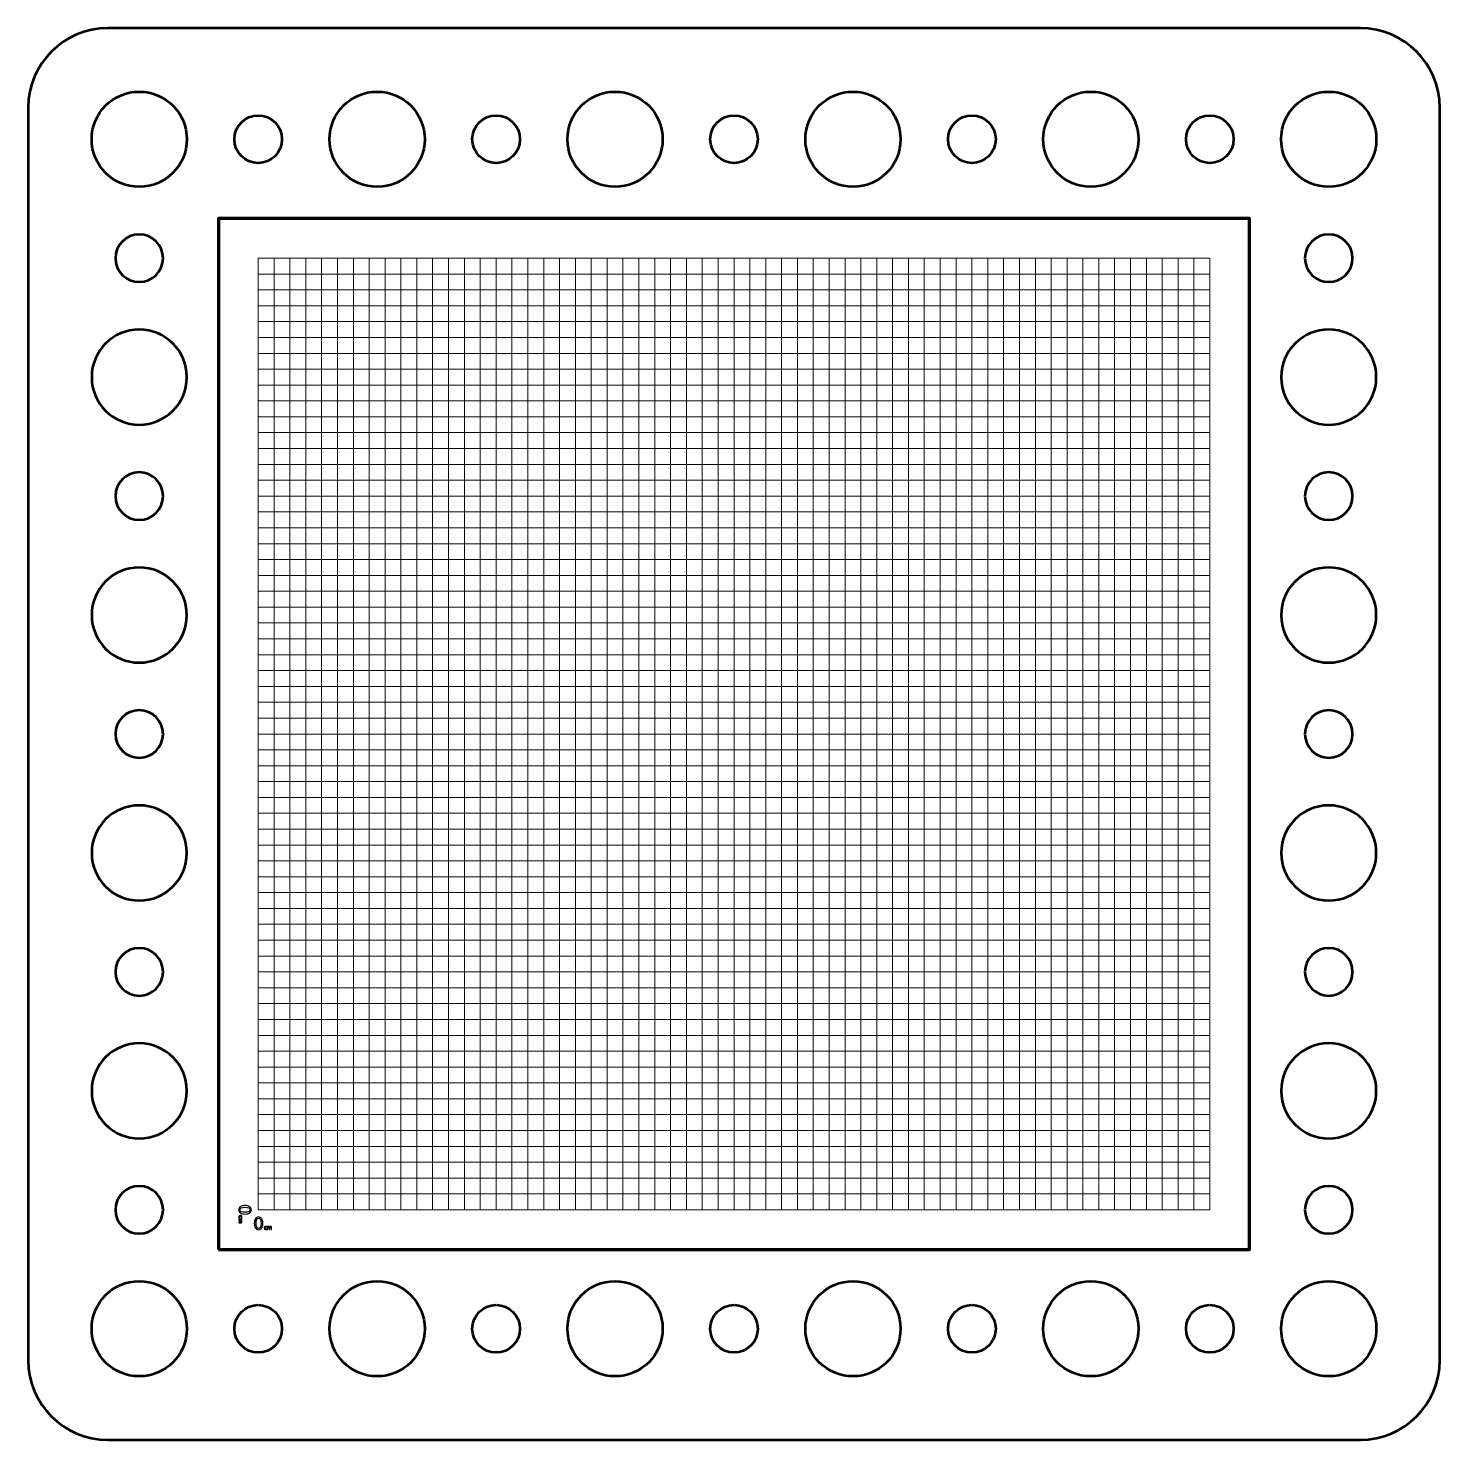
# Model space of a CAD drawing. Header units: centimetres. Extents: x -13.8 to 13.7, y -14.2 to 14.1.
# Drawn here: x -4.45 to 4.45, y -4.45 to 4.45 of the extents above; entities that cross this region are included whole.
import ezdxf

# ---------------------------------------------------------------- set-up
doc = ezdxf.new("R2010")
doc.units = ezdxf.units.CM
doc.header["$MEASUREMENT"] = 0
doc.layers.add('Layer 1', color=7, linetype='Continuous')

msp = doc.modelspace()

# ---------------------------------------------------------------- linework, layer by layer
at = {"layer": 'Layer 1', "lineweight": 100}
msp.add_lwpolyline([(-3.25, -3.25), (3.25, -3.25), (3.25, 3.25), (-3.25, 3.25), (-3.25, -3.25)], close=True, dxfattribs=at)
at = {"layer": 'Layer 1', "lineweight": 20}
msp.add_lwpolyline([(-3, -3), (3, -3), (3, 3), (-3, 3), (-3, -3)], close=True, dxfattribs=at)
at = {"layer": 'Layer 1', "lineweight": 53}
for centre, major_axis in [((-3.74999, 3.74999), (0, 0.30001)), ((-2.24999, 3.74999), (0, 0.30001)), ((-0.74999, 3.74999), (0, 0.30001)), ((0.75001, 3.74999), (0, 0.30001)), ((2.25001, 3.74999), (0, 0.30001)), ((3.75001, 3.74999), (0, 0.30001)), ((-3, 3.75), (0, 0.15)), ((-1.5, 3.75), (0, 0.15)), ((0, 3.75), (0, 0.15)), ((1.5, 3.75), (0, 0.15)), ((3, 3.75), (0, 0.15)), ((-3.74999, -3.75001), (0, 0.30001)), ((-2.24999, -3.75001), (0, 0.30001)), ((-0.74999, -3.75001), (0, 0.30001)), ((0.75001, -3.75001), (0, 0.30001)), ((2.25001, -3.75001), (0, 0.30001)), ((3.75001, -3.75001), (0, 0.30001)), ((-3, -3.75), (0, 0.15)), ((-1.5, -3.75), (0, 0.15)), ((0, -3.75), (0, 0.15)), ((1.5, -3.75), (0, 0.15)), ((3, -3.75), (0, 0.15))]:
    msp.add_ellipse(centre, major_axis=major_axis, ratio=1, dxfattribs=at)
for points, knots in [([(-4.45, -3.95), (-4.45, -3.95), (-4.45, 3.95), (-4.45, 3.95), (-4.45, 3.95), (-4.45, 4.22614), (-4.22614, 4.45), (-3.95, 4.45), (-3.95, 4.45), (-3.95, 4.45), (3.95, 4.45), (3.95, 4.45), (3.95, 4.45), (4.22614, 4.45), (4.45, 4.22614), (4.45, 3.95), (4.45, 3.95), (4.45, 3.95), (4.45, -3.95), (4.45, -3.95), (4.45, -3.95), (4.45, -4.22614), (4.22614, -4.45), (3.95, -4.45), (3.95, -4.45), (3.95, -4.45), (-3.95, -4.45), (-3.95, -4.45), (-3.95, -4.45), (-4.22614, -4.45), (-4.45, -4.22614), (-4.45, -3.95)], [0, 0, 0, 0, 0.1111111, 0.1111111, 0.1111111, 0.1111111, 0.2222222, 0.2222222, 0.2222222, 0.2222222, 0.3333333, 0.3333333, 0.3333333, 0.3333333, 0.4444444, 0.4444444, 0.4444444, 0.4444444, 0.5555556, 0.5555556, 0.5555556, 0.5555556, 0.6666667, 0.6666667, 0.6666667, 0.6666667, 0.7777778, 0.7777778, 0.7777778, 0.7777778, 1, 1, 1, 1]), ([(-3.9, 3), (-3.9, 3.08284), (-3.83284, 3.15), (-3.75, 3.15), (-3.75, 3.15), (-3.66716, 3.15), (-3.6, 3.08284), (-3.6, 3), (-3.6, 3), (-3.6, 2.91716), (-3.66716, 2.85), (-3.75, 2.85), (-3.75, 2.85), (-3.83284, 2.85), (-3.9, 2.91716), (-3.9, 3)], [0, 0, 0, 0, 0.2, 0.2, 0.2, 0.2, 0.4, 0.4, 0.4, 0.4, 0.6, 0.6, 0.6, 0.6, 1, 1, 1, 1]), ([(3.6, 3), (3.6, 3.08284), (3.66716, 3.15), (3.75, 3.15), (3.75, 3.15), (3.83284, 3.15), (3.9, 3.08284), (3.9, 3), (3.9, 3), (3.9, 2.91716), (3.83284, 2.85), (3.75, 2.85), (3.75, 2.85), (3.66716, 2.85), (3.6, 2.91716), (3.6, 3)], [0, 0, 0, 0, 0.2, 0.2, 0.2, 0.2, 0.4, 0.4, 0.4, 0.4, 0.6, 0.6, 0.6, 0.6, 1, 1, 1, 1]), ([(-4.05, 2.25), (-4.05, 2.41569), (-3.91569, 2.55), (-3.75, 2.55), (-3.75, 2.55), (-3.58431, 2.55), (-3.45, 2.41569), (-3.45, 2.25), (-3.45, 2.25), (-3.45, 2.08431), (-3.58431, 1.95), (-3.75, 1.95), (-3.75, 1.95), (-3.91569, 1.95), (-4.05, 2.08431), (-4.05, 2.25)], [0, 0, 0, 0, 0.2, 0.2, 0.2, 0.2, 0.4, 0.4, 0.4, 0.4, 0.6, 0.6, 0.6, 0.6, 1, 1, 1, 1]), ([(3.45, 2.25), (3.45, 2.41569), (3.58431, 2.55), (3.75, 2.55), (3.75, 2.55), (3.91569, 2.55), (4.05, 2.41569), (4.05, 2.25), (4.05, 2.25), (4.05, 2.08431), (3.91569, 1.95), (3.75, 1.95), (3.75, 1.95), (3.58431, 1.95), (3.45, 2.08431), (3.45, 2.25)], [0, 0, 0, 0, 0.2, 0.2, 0.2, 0.2, 0.4, 0.4, 0.4, 0.4, 0.6, 0.6, 0.6, 0.6, 1, 1, 1, 1]), ([(-3.9, 1.5), (-3.9, 1.58284), (-3.83284, 1.65), (-3.75, 1.65), (-3.75, 1.65), (-3.66716, 1.65), (-3.6, 1.58284), (-3.6, 1.5), (-3.6, 1.5), (-3.6, 1.41716), (-3.66716, 1.35), (-3.75, 1.35), (-3.75, 1.35), (-3.83284, 1.35), (-3.9, 1.41716), (-3.9, 1.5)], [0, 0, 0, 0, 0.2, 0.2, 0.2, 0.2, 0.4, 0.4, 0.4, 0.4, 0.6, 0.6, 0.6, 0.6, 1, 1, 1, 1]), ([(3.6, 1.5), (3.6, 1.58284), (3.66716, 1.65), (3.75, 1.65), (3.75, 1.65), (3.83284, 1.65), (3.9, 1.58284), (3.9, 1.5), (3.9, 1.5), (3.9, 1.41716), (3.83284, 1.35), (3.75, 1.35), (3.75, 1.35), (3.66716, 1.35), (3.6, 1.41716), (3.6, 1.5)], [0, 0, 0, 0, 0.2, 0.2, 0.2, 0.2, 0.4, 0.4, 0.4, 0.4, 0.6, 0.6, 0.6, 0.6, 1, 1, 1, 1]), ([(-4.05, 0.75), (-4.05, 0.91569), (-3.91569, 1.05), (-3.75, 1.05), (-3.75, 1.05), (-3.58431, 1.05), (-3.45, 0.91569), (-3.45, 0.75), (-3.45, 0.75), (-3.45, 0.58431), (-3.58431, 0.45), (-3.75, 0.45), (-3.75, 0.45), (-3.91569, 0.45), (-4.05, 0.58431), (-4.05, 0.75)], [0, 0, 0, 0, 0.2, 0.2, 0.2, 0.2, 0.4, 0.4, 0.4, 0.4, 0.6, 0.6, 0.6, 0.6, 1, 1, 1, 1]), ([(3.45, 0.75), (3.45, 0.91569), (3.58431, 1.05), (3.75, 1.05), (3.75, 1.05), (3.91569, 1.05), (4.05, 0.91569), (4.05, 0.75), (4.05, 0.75), (4.05, 0.58431), (3.91569, 0.45), (3.75, 0.45), (3.75, 0.45), (3.58431, 0.45), (3.45, 0.58431), (3.45, 0.75)], [0, 0, 0, 0, 0.2, 0.2, 0.2, 0.2, 0.4, 0.4, 0.4, 0.4, 0.6, 0.6, 0.6, 0.6, 1, 1, 1, 1]), ([(-3.9, 0), (-3.9, 0.08284), (-3.83284, 0.15), (-3.75, 0.15), (-3.75, 0.15), (-3.66716, 0.15), (-3.6, 0.08284), (-3.6, 0), (-3.6, 0), (-3.6, -0.08284), (-3.66716, -0.15), (-3.75, -0.15), (-3.75, -0.15), (-3.83284, -0.15), (-3.9, -0.08284), (-3.9, 0)], [0, 0, 0, 0, 0.2, 0.2, 0.2, 0.2, 0.4, 0.4, 0.4, 0.4, 0.6, 0.6, 0.6, 0.6, 1, 1, 1, 1]), ([(3.6, 0), (3.6, 0.08284), (3.66716, 0.15), (3.75, 0.15), (3.75, 0.15), (3.83284, 0.15), (3.9, 0.08284), (3.9, 0), (3.9, 0), (3.9, -0.08284), (3.83284, -0.15), (3.75, -0.15), (3.75, -0.15), (3.66716, -0.15), (3.6, -0.08284), (3.6, 0)], [0, 0, 0, 0, 0.2, 0.2, 0.2, 0.2, 0.4, 0.4, 0.4, 0.4, 0.6, 0.6, 0.6, 0.6, 1, 1, 1, 1]), ([(-4.05, -0.75), (-4.05, -0.58431), (-3.91569, -0.45), (-3.75, -0.45), (-3.75, -0.45), (-3.58431, -0.45), (-3.45, -0.58431), (-3.45, -0.75), (-3.45, -0.75), (-3.45, -0.91569), (-3.58431, -1.05), (-3.75, -1.05), (-3.75, -1.05), (-3.91569, -1.05), (-4.05, -0.91569), (-4.05, -0.75)], [0, 0, 0, 0, 0.2, 0.2, 0.2, 0.2, 0.4, 0.4, 0.4, 0.4, 0.6, 0.6, 0.6, 0.6, 1, 1, 1, 1]), ([(3.45, -0.75), (3.45, -0.58431), (3.58431, -0.45), (3.75, -0.45), (3.75, -0.45), (3.91569, -0.45), (4.05, -0.58431), (4.05, -0.75), (4.05, -0.75), (4.05, -0.91569), (3.91569, -1.05), (3.75, -1.05), (3.75, -1.05), (3.58431, -1.05), (3.45, -0.91569), (3.45, -0.75)], [0, 0, 0, 0, 0.2, 0.2, 0.2, 0.2, 0.4, 0.4, 0.4, 0.4, 0.6, 0.6, 0.6, 0.6, 1, 1, 1, 1]), ([(-3.9, -1.5), (-3.9, -1.41716), (-3.83284, -1.35), (-3.75, -1.35), (-3.75, -1.35), (-3.66716, -1.35), (-3.6, -1.41716), (-3.6, -1.5), (-3.6, -1.5), (-3.6, -1.58284), (-3.66716, -1.65), (-3.75, -1.65), (-3.75, -1.65), (-3.83284, -1.65), (-3.9, -1.58284), (-3.9, -1.5)], [0, 0, 0, 0, 0.2, 0.2, 0.2, 0.2, 0.4, 0.4, 0.4, 0.4, 0.6, 0.6, 0.6, 0.6, 1, 1, 1, 1]), ([(3.6, -1.5), (3.6, -1.41716), (3.66716, -1.35), (3.75, -1.35), (3.75, -1.35), (3.83284, -1.35), (3.9, -1.41716), (3.9, -1.5), (3.9, -1.5), (3.9, -1.58284), (3.83284, -1.65), (3.75, -1.65), (3.75, -1.65), (3.66716, -1.65), (3.6, -1.58284), (3.6, -1.5)], [0, 0, 0, 0, 0.2, 0.2, 0.2, 0.2, 0.4, 0.4, 0.4, 0.4, 0.6, 0.6, 0.6, 0.6, 1, 1, 1, 1]), ([(-4.05, -2.25), (-4.05, -2.08431), (-3.91569, -1.95), (-3.75, -1.95), (-3.75, -1.95), (-3.58431, -1.95), (-3.45, -2.08431), (-3.45, -2.25), (-3.45, -2.25), (-3.45, -2.41569), (-3.58431, -2.55), (-3.75, -2.55), (-3.75, -2.55), (-3.91569, -2.55), (-4.05, -2.41569), (-4.05, -2.25)], [0, 0, 0, 0, 0.2, 0.2, 0.2, 0.2, 0.4, 0.4, 0.4, 0.4, 0.6, 0.6, 0.6, 0.6, 1, 1, 1, 1]), ([(3.45, -2.25), (3.45, -2.08431), (3.58431, -1.95), (3.75, -1.95), (3.75, -1.95), (3.91569, -1.95), (4.05, -2.08431), (4.05, -2.25), (4.05, -2.25), (4.05, -2.41569), (3.91569, -2.55), (3.75, -2.55), (3.75, -2.55), (3.58431, -2.55), (3.45, -2.41569), (3.45, -2.25)], [0, 0, 0, 0, 0.2, 0.2, 0.2, 0.2, 0.4, 0.4, 0.4, 0.4, 0.6, 0.6, 0.6, 0.6, 1, 1, 1, 1]), ([(-3.9, -3), (-3.9, -2.91716), (-3.83284, -2.85), (-3.75, -2.85), (-3.75, -2.85), (-3.66716, -2.85), (-3.6, -2.91716), (-3.6, -3), (-3.6, -3), (-3.6, -3.08284), (-3.66716, -3.15), (-3.75, -3.15), (-3.75, -3.15), (-3.83284, -3.15), (-3.9, -3.08284), (-3.9, -3)], [0, 0, 0, 0, 0.2, 0.2, 0.2, 0.2, 0.4, 0.4, 0.4, 0.4, 0.6, 0.6, 0.6, 0.6, 1, 1, 1, 1]), ([(3.6, -3), (3.6, -2.91716), (3.66716, -2.85), (3.75, -2.85), (3.75, -2.85), (3.83284, -2.85), (3.9, -2.91716), (3.9, -3), (3.9, -3), (3.9, -3.08284), (3.83284, -3.15), (3.75, -3.15), (3.75, -3.15), (3.66716, -3.15), (3.6, -3.08284), (3.6, -3)], [0, 0, 0, 0, 0.2, 0.2, 0.2, 0.2, 0.4, 0.4, 0.4, 0.4, 0.6, 0.6, 0.6, 0.6, 1, 1, 1, 1])]:
    msp.add_open_spline(points, degree=3, knots=knots, dxfattribs=at)
at = {"layer": 'Layer 1', "lineweight": 9}
for points in [[(-2.9, -3), (-2.9, -3), (-2.9, 3), (-2.9, 3)], [(-2.8, -3), (-2.8, -3), (-2.8, 3), (-2.8, 3)], [(-2.7, -3), (-2.7, -3), (-2.7, 3), (-2.7, 3)], [(-2.6, -3), (-2.6, -3), (-2.6, 3), (-2.6, 3)], [(-2.5, -3), (-2.5, -3), (-2.5, 3), (-2.5, 3)], [(-2.4, -3), (-2.4, -3), (-2.4, 3), (-2.4, 3)], [(-2.3, -3), (-2.3, -3), (-2.3, 3), (-2.3, 3)], [(-2.2, -3), (-2.2, -3), (-2.2, 3), (-2.2, 3)], [(-2.1, -3), (-2.1, -3), (-2.1, 3), (-2.1, 3)], [(-1.9, -3), (-1.9, -3), (-1.9, 3), (-1.9, 3)], [(-1.8, -3), (-1.8, -3), (-1.8, 3), (-1.8, 3)], [(-1.7, -3), (-1.7, -3), (-1.7, 3), (-1.7, 3)], [(-1.6, -3), (-1.6, -3), (-1.6, 3), (-1.6, 3)], [(-1.5, -3), (-1.5, -3), (-1.5, 3), (-1.5, 3)], [(-1.4, -3), (-1.4, -3), (-1.4, 3), (-1.4, 3)], [(-1.3, -3), (-1.3, -3), (-1.3, 3), (-1.3, 3)], [(-1.2, -3), (-1.2, -3), (-1.2, 3), (-1.2, 3)], [(-1.1, -3), (-1.1, -3), (-1.1, 3), (-1.1, 3)], [(-0.9, -3), (-0.9, -3), (-0.9, 3), (-0.9, 3)], [(-0.8, -3), (-0.8, -3), (-0.8, 3), (-0.8, 3)], [(-0.7, -3), (-0.7, -3), (-0.7, 3), (-0.7, 3)], [(-0.6, -3), (-0.6, -3), (-0.6, 3), (-0.6, 3)], [(-0.5, -3), (-0.5, -3), (-0.5, 3), (-0.5, 3)], [(-0.4, -3), (-0.4, -3), (-0.4, 3), (-0.4, 3)], [(-0.3, -3), (-0.3, -3), (-0.3, 3), (-0.3, 3)], [(-0.2, -3), (-0.2, -3), (-0.2, 3), (-0.2, 3)], [(-0.1, -3), (-0.1, -3), (-0.1, 3), (-0.1, 3)], [(0.1, -3), (0.1, -3), (0.1, 3), (0.1, 3)], [(0.2, -3), (0.2, -3), (0.2, 3), (0.2, 3)], [(0.3, -3), (0.3, -3), (0.3, 3), (0.3, 3)], [(0.4, -3), (0.4, -3), (0.4, 3), (0.4, 3)], [(0.5, -3), (0.5, -3), (0.5, 3), (0.5, 3)], [(0.6, -3), (0.6, -3), (0.6, 3), (0.6, 3)], [(0.7, -3), (0.7, -3), (0.7, 3), (0.7, 3)], [(0.8, -3), (0.8, -3), (0.8, 3), (0.8, 3)], [(0.9, -3), (0.9, -3), (0.9, 3), (0.9, 3)], [(1.1, -3), (1.1, -3), (1.1, 3), (1.1, 3)], [(1.2, -3), (1.2, -3), (1.2, 3), (1.2, 3)], [(1.3, -3), (1.3, -3), (1.3, 3), (1.3, 3)], [(1.4, -3), (1.4, -3), (1.4, 3), (1.4, 3)], [(1.5, -3), (1.5, -3), (1.5, 3), (1.5, 3)], [(1.6, -3), (1.6, -3), (1.6, 3), (1.6, 3)], [(1.7, -3), (1.7, -3), (1.7, 3), (1.7, 3)], [(1.8, -3), (1.8, -3), (1.8, 3), (1.8, 3)], [(1.9, -3), (1.9, -3), (1.9, 3), (1.9, 3)], [(2.1, -3), (2.1, -3), (2.1, 3), (2.1, 3)], [(2.2, -3), (2.2, -3), (2.2, 3), (2.2, 3)], [(2.3, -3), (2.3, -3), (2.3, 3), (2.3, 3)], [(2.4, -3), (2.4, -3), (2.4, 3), (2.4, 3)], [(2.5, -3), (2.5, -3), (2.5, 3), (2.5, 3)], [(2.6, -3), (2.6, -3), (2.6, 3), (2.6, 3)], [(2.7, -3), (2.7, -3), (2.7, 3), (2.7, 3)], [(2.8, -3), (2.8, -3), (2.8, 3), (2.8, 3)], [(2.9, -3), (2.9, -3), (2.9, 3), (2.9, 3)], [(-3, 2.9), (-3, 2.9), (3, 2.9), (3, 2.9)], [(-3, 2.8), (-3, 2.8), (3, 2.8), (3, 2.8)], [(-3, 2.7), (-3, 2.7), (3, 2.7), (3, 2.7)], [(-3, 2.6), (-3, 2.6), (3, 2.6), (3, 2.6)], [(-3, 2.5), (-3, 2.5), (3, 2.5), (3, 2.5)], [(-3, 2.4), (-3, 2.4), (3, 2.4), (3, 2.4)], [(-3, 2.3), (-3, 2.3), (3, 2.3), (3, 2.3)], [(-3, 2.2), (-3, 2.2), (3, 2.2), (3, 2.2)], [(-3, 2.1), (-3, 2.1), (3, 2.1), (3, 2.1)], [(-3, 1.9), (-3, 1.9), (3, 1.9), (3, 1.9)], [(-3, 1.8), (-3, 1.8), (3, 1.8), (3, 1.8)], [(-3, 1.7), (-3, 1.7), (3, 1.7), (3, 1.7)], [(-3, 1.6), (-3, 1.6), (3, 1.6), (3, 1.6)], [(-3, 1.5), (-3, 1.5), (3, 1.5), (3, 1.5)], [(-3, 1.4), (-3, 1.4), (3, 1.4), (3, 1.4)], [(-3, 1.3), (-3, 1.3), (3, 1.3), (3, 1.3)], [(-3, 1.2), (-3, 1.2), (3, 1.2), (3, 1.2)], [(-3, 1.1), (-3, 1.1), (3, 1.1), (3, 1.1)], [(-3, 0.9), (-3, 0.9), (3, 0.9), (3, 0.9)], [(-3, 0.8), (-3, 0.8), (3, 0.8), (3, 0.8)], [(-3, 0.7), (-3, 0.7), (3, 0.7), (3, 0.7)], [(-3, 0.6), (-3, 0.6), (3, 0.6), (3, 0.6)], [(-3, 0.5), (-3, 0.5), (3, 0.5), (3, 0.5)], [(-3, 0.4), (-3, 0.4), (3, 0.4), (3, 0.4)], [(-3, 0.3), (-3, 0.3), (3, 0.3), (3, 0.3)], [(-3, 0.2), (-3, 0.2), (3, 0.2), (3, 0.2)], [(-3, 0.1), (-3, 0.1), (3, 0.1), (3, 0.1)], [(-3, -0.1), (-3, -0.1), (3, -0.1), (3, -0.1)], [(-3, -0.2), (-3, -0.2), (3, -0.2), (3, -0.2)], [(-3, -0.3), (-3, -0.3), (3, -0.3), (3, -0.3)], [(-3, -0.4), (-3, -0.4), (3, -0.4), (3, -0.4)], [(-3, -0.5), (-3, -0.5), (3, -0.5), (3, -0.5)], [(-3, -0.6), (-3, -0.6), (3, -0.6), (3, -0.6)], [(-3, -0.7), (-3, -0.7), (3, -0.7), (3, -0.7)], [(-3, -0.8), (-3, -0.8), (3, -0.8), (3, -0.8)], [(-3, -0.9), (-3, -0.9), (3, -0.9), (3, -0.9)], [(-3, -1.1), (-3, -1.1), (3, -1.1), (3, -1.1)], [(-3, -1.2), (-3, -1.2), (3, -1.2), (3, -1.2)], [(-3, -1.3), (-3, -1.3), (3, -1.3), (3, -1.3)], [(-3, -1.4), (-3, -1.4), (3, -1.4), (3, -1.4)], [(-3, -1.5), (-3, -1.5), (3, -1.5), (3, -1.5)], [(-3, -1.6), (-3, -1.6), (3, -1.6), (3, -1.6)], [(-3, -1.7), (-3, -1.7), (3, -1.7), (3, -1.7)], [(-3, -1.8), (-3, -1.8), (3, -1.8), (3, -1.8)], [(-3, -1.9), (-3, -1.9), (3, -1.9), (3, -1.9)], [(-3, -2.1), (-3, -2.1), (3, -2.1), (3, -2.1)], [(-3, -2.2), (-3, -2.2), (3, -2.2), (3, -2.2)], [(-3, -2.3), (-3, -2.3), (3, -2.3), (3, -2.3)], [(-3, -2.4), (-3, -2.4), (3, -2.4), (3, -2.4)], [(-3, -2.5), (-3, -2.5), (3, -2.5), (3, -2.5)], [(-3, -2.6), (-3, -2.6), (3, -2.6), (3, -2.6)], [(-3, -2.7), (-3, -2.7), (3, -2.7), (3, -2.7)], [(-3, -2.8), (-3, -2.8), (3, -2.8), (3, -2.8)], [(-3, -2.9), (-3, -2.9), (3, -2.9), (3, -2.9)]]:
    msp.add_open_spline(points, degree=3, dxfattribs=at)
at = {"layer": 'Layer 1', "lineweight": 20}
for points in [[(-2, -3), (-2, -3), (-2, 3), (-2, 3)], [(-1, -3), (-1, -3), (-1, 3), (-1, 3)], [(0, -3), (0, -3), (0, 3), (0, 3)], [(1, -3), (1, -3), (1, 3), (1, 3)], [(2, -3), (2, -3), (2, 3), (2, 3)], [(-3, 2), (-3, 2), (3, 2), (3, 2)], [(-3, 1), (-3, 1), (3, 1), (3, 1)], [(-3, 0), (-3, 0), (3, 0), (3, 0)], [(-3, -1), (-3, -1), (3, -1), (3, -1)], [(-3, -2), (-3, -2), (3, -2), (3, -2)]]:
    msp.add_open_spline(points, degree=3, dxfattribs=at)
at = {"layer": 'Layer 1'}
for points, knots in [([(-3.12361, -3.00001), (-3.12361, -2.99199), (-3.11993, -2.98551), (-3.11257, -2.98061), (-3.11257, -2.98061), (-3.10522, -2.97569), (-3.09552, -2.97324), (-3.08345, -2.97324), (-3.08345, -2.97324), (-3.07139, -2.97324), (-3.06169, -2.97569), (-3.05433, -2.98061), (-3.05433, -2.98061), (-3.04698, -2.98551), (-3.04329, -2.99199), (-3.04329, -3.00001), (-3.04329, -3.00001), (-3.04329, -3.00807), (-3.04696, -3.01455), (-3.0543, -3.01945), (-3.0543, -3.01945), (-3.06163, -3.02434), (-3.07135, -3.02679), (-3.08345, -3.02679), (-3.08345, -3.02679), (-3.09552, -3.02679), (-3.10522, -3.02434), (-3.11257, -3.01945), (-3.11257, -3.01945), (-3.11993, -3.01455), (-3.12361, -3.00807), (-3.12361, -3.00001)], [0, 0, 0, 0, 0.1111111, 0.1111111, 0.1111111, 0.1111111, 0.2222222, 0.2222222, 0.2222222, 0.2222222, 0.3333333, 0.3333333, 0.3333333, 0.3333333, 0.4444444, 0.4444444, 0.4444444, 0.4444444, 0.5555556, 0.5555556, 0.5555556, 0.5555556, 0.6666667, 0.6666667, 0.6666667, 0.6666667, 0.7777778, 0.7777778, 0.7777778, 0.7777778, 1, 1, 1, 1]), ([(-3.116, -2.99999), (-3.116, -3.01058), (-3.10515, -3.01589), (-3.08345, -3.01589), (-3.08345, -3.01589), (-3.06176, -3.01589), (-3.05091, -3.01058), (-3.05091, -2.99999), (-3.05091, -2.99999), (-3.05091, -2.98941), (-3.06176, -2.98414), (-3.08345, -2.98414), (-3.08345, -2.98414), (-3.10515, -2.98414), (-3.116, -2.98941), (-3.116, -2.99999)], [0, 0, 0, 0, 0.2, 0.2, 0.2, 0.2, 0.4, 0.4, 0.4, 0.4, 0.6, 0.6, 0.6, 0.6, 1, 1, 1, 1]), ([(-3.12115, -3.04986), (-3.1218, -3.04767), (-3.12213, -3.04577), (-3.12213, -3.04418), (-3.12213, -3.04418), (-3.12213, -3.04165), (-3.1212, -3.03956), (-3.11933, -3.03789), (-3.11933, -3.03789), (-3.11746, -3.03623), (-3.11511, -3.0354), (-3.11227, -3.0354), (-3.11227, -3.0354), (-3.10923, -3.0354), (-3.10686, -3.03622), (-3.10517, -3.03786), (-3.10517, -3.03786), (-3.10347, -3.03951), (-3.10262, -3.04181), (-3.10262, -3.04476), (-3.10262, -3.04476), (-3.10262, -3.04621), (-3.10282, -3.04785), (-3.10322, -3.04965), (-3.10322, -3.04965), (-3.10322, -3.04965), (-3.10608, -3.04965), (-3.10608, -3.04965), (-3.10608, -3.04965), (-3.10552, -3.04774), (-3.10523, -3.04618), (-3.10523, -3.04498), (-3.10523, -3.04498), (-3.10523, -3.04324), (-3.10589, -3.04185), (-3.10719, -3.0408), (-3.10719, -3.0408), (-3.10849, -3.03976), (-3.11022, -3.03924), (-3.11238, -3.03924), (-3.11238, -3.03924), (-3.11448, -3.03924), (-3.11618, -3.03978), (-3.11748, -3.04086), (-3.11748, -3.04086), (-3.11877, -3.04193), (-3.11942, -3.04334), (-3.11942, -3.04509), (-3.11942, -3.04509), (-3.11942, -3.04663), (-3.11902, -3.04822), (-3.11822, -3.04986), (-3.11822, -3.04986), (-3.11822, -3.04986), (-3.12115, -3.04986), (-3.12115, -3.04986)], [0, 0, 0, 0, 0.0666667, 0.0666667, 0.0666667, 0.0666667, 0.1333333, 0.1333333, 0.1333333, 0.1333333, 0.2, 0.2, 0.2, 0.2, 0.2666667, 0.2666667, 0.2666667, 0.2666667, 0.3333333, 0.3333333, 0.3333333, 0.3333333, 0.4, 0.4, 0.4, 0.4, 0.4666667, 0.4666667, 0.4666667, 0.4666667, 0.5333333, 0.5333333, 0.5333333, 0.5333333, 0.6, 0.6, 0.6, 0.6, 0.6666667, 0.6666667, 0.6666667, 0.6666667, 0.7333333, 0.7333333, 0.7333333, 0.7333333, 0.8, 0.8, 0.8, 0.8, 0.8666667, 0.8666667, 0.8666667, 0.8666667, 1, 1, 1, 1]), ([(-3.12171, -3.05495), (-3.12171, -3.05495), (-3.10301, -3.05495), (-3.10301, -3.05495), (-3.10301, -3.05495), (-3.10301, -3.05495), (-3.10301, -3.05833), (-3.10301, -3.05833), (-3.10301, -3.05833), (-3.10301, -3.05833), (-3.10655, -3.05833), (-3.10655, -3.05833), (-3.10655, -3.05833), (-3.10393, -3.05999), (-3.10262, -3.0621), (-3.10262, -3.0647), (-3.10262, -3.0647), (-3.10262, -3.06719), (-3.10393, -3.06889), (-3.10655, -3.0698), (-3.10655, -3.0698), (-3.10391, -3.07141), (-3.10259, -3.07349), (-3.10259, -3.07607), (-3.10259, -3.07607), (-3.10259, -3.07771), (-3.10307, -3.07898), (-3.10404, -3.0799), (-3.10404, -3.0799), (-3.10501, -3.08081), (-3.10637, -3.08127), (-3.10812, -3.08127), (-3.10812, -3.08127), (-3.10812, -3.08127), (-3.12171, -3.08127), (-3.12171, -3.08127), (-3.12171, -3.08127), (-3.12171, -3.08127), (-3.12171, -3.07788), (-3.12171, -3.07788), (-3.12171, -3.07788), (-3.12171, -3.07788), (-3.10867, -3.07788), (-3.10867, -3.07788), (-3.10867, -3.07788), (-3.10655, -3.07788), (-3.10548, -3.07703), (-3.10548, -3.07534), (-3.10548, -3.07534), (-3.10548, -3.07358), (-3.10672, -3.07173), (-3.10921, -3.0698), (-3.10921, -3.0698), (-3.10921, -3.0698), (-3.12171, -3.0698), (-3.12171, -3.0698), (-3.12171, -3.0698), (-3.12171, -3.0698), (-3.12171, -3.06641), (-3.12171, -3.06641), (-3.12171, -3.06641), (-3.12171, -3.06641), (-3.10866, -3.06641), (-3.10866, -3.06641), (-3.10866, -3.06641), (-3.10652, -3.06641), (-3.10545, -3.06555), (-3.10545, -3.06383), (-3.10545, -3.06383), (-3.10545, -3.06212), (-3.10669, -3.06029), (-3.10919, -3.05833), (-3.10919, -3.05833), (-3.10919, -3.05833), (-3.12171, -3.05833), (-3.12171, -3.05833), (-3.12171, -3.05833), (-3.12171, -3.05833), (-3.12171, -3.05495), (-3.12171, -3.05495)], [0, 0, 0, 0, 0.047619, 0.047619, 0.047619, 0.047619, 0.0952381, 0.0952381, 0.0952381, 0.0952381, 0.1428571, 0.1428571, 0.1428571, 0.1428571, 0.1904762, 0.1904762, 0.1904762, 0.1904762, 0.2380952, 0.2380952, 0.2380952, 0.2380952, 0.2857143, 0.2857143, 0.2857143, 0.2857143, 0.3333333, 0.3333333, 0.3333333, 0.3333333, 0.3809524, 0.3809524, 0.3809524, 0.3809524, 0.4285714, 0.4285714, 0.4285714, 0.4285714, 0.4761905, 0.4761905, 0.4761905, 0.4761905, 0.5238095, 0.5238095, 0.5238095, 0.5238095, 0.5714286, 0.5714286, 0.5714286, 0.5714286, 0.6190476, 0.6190476, 0.6190476, 0.6190476, 0.6666667, 0.6666667, 0.6666667, 0.6666667, 0.7142857, 0.7142857, 0.7142857, 0.7142857, 0.7619048, 0.7619048, 0.7619048, 0.7619048, 0.8095238, 0.8095238, 0.8095238, 0.8095238, 0.8571429, 0.8571429, 0.8571429, 0.8571429, 0.9047619, 0.9047619, 0.9047619, 0.9047619, 1, 1, 1, 1]), ([(-2.99771, -3.12563), (-3.00573, -3.12563), (-3.01221, -3.12195), (-3.01711, -3.11459), (-3.01711, -3.11459), (-3.02203, -3.10724), (-3.02448, -3.09754), (-3.02448, -3.08547), (-3.02448, -3.08547), (-3.02448, -3.07341), (-3.02203, -3.06371), (-3.01711, -3.05635), (-3.01711, -3.05635), (-3.01221, -3.049), (-3.00573, -3.04531), (-2.99771, -3.04531), (-2.99771, -3.04531), (-2.98965, -3.04531), (-2.98317, -3.04898), (-2.97827, -3.05632), (-2.97827, -3.05632), (-2.97338, -3.06365), (-2.97093, -3.07337), (-2.97093, -3.08547), (-2.97093, -3.08547), (-2.97093, -3.09754), (-2.97338, -3.10724), (-2.97827, -3.11459), (-2.97827, -3.11459), (-2.98317, -3.12195), (-2.98965, -3.12563), (-2.99771, -3.12563)], [0, 0, 0, 0, 0.1111111, 0.1111111, 0.1111111, 0.1111111, 0.2222222, 0.2222222, 0.2222222, 0.2222222, 0.3333333, 0.3333333, 0.3333333, 0.3333333, 0.4444444, 0.4444444, 0.4444444, 0.4444444, 0.5555556, 0.5555556, 0.5555556, 0.5555556, 0.6666667, 0.6666667, 0.6666667, 0.6666667, 0.7777778, 0.7777778, 0.7777778, 0.7777778, 1, 1, 1, 1]), ([(-2.99773, -3.11802), (-2.98712, -3.11802), (-2.98183, -3.10717), (-2.98183, -3.08547), (-2.98183, -3.08547), (-2.98183, -3.06378), (-2.98712, -3.05293), (-2.99773, -3.05293), (-2.99773, -3.05293), (-3.00829, -3.05293), (-3.01358, -3.06378), (-3.01358, -3.08547), (-3.01358, -3.08547), (-3.01358, -3.10717), (-3.00829, -3.11802), (-2.99773, -3.11802)], [0, 0, 0, 0, 0.2, 0.2, 0.2, 0.2, 0.4, 0.4, 0.4, 0.4, 0.6, 0.6, 0.6, 0.6, 1, 1, 1, 1]), ([(-2.94786, -3.12317), (-2.95005, -3.12382), (-2.95195, -3.12415), (-2.95354, -3.12415), (-2.95354, -3.12415), (-2.95607, -3.12415), (-2.95816, -3.12322), (-2.95983, -3.12135), (-2.95983, -3.12135), (-2.96149, -3.11948), (-2.96232, -3.11713), (-2.96232, -3.11429), (-2.96232, -3.11429), (-2.96232, -3.11125), (-2.9615, -3.10888), (-2.95986, -3.10719), (-2.95986, -3.10719), (-2.95821, -3.10549), (-2.95591, -3.10464), (-2.95296, -3.10464), (-2.95296, -3.10464), (-2.95151, -3.10464), (-2.94987, -3.10484), (-2.94807, -3.10524), (-2.94807, -3.10524), (-2.94807, -3.10524), (-2.94807, -3.1081), (-2.94807, -3.1081), (-2.94807, -3.1081), (-2.94998, -3.10754), (-2.95154, -3.10725), (-2.95274, -3.10725), (-2.95274, -3.10725), (-2.95448, -3.10725), (-2.95587, -3.10791), (-2.95692, -3.10921), (-2.95692, -3.10921), (-2.95796, -3.11051), (-2.95848, -3.11224), (-2.95848, -3.1144), (-2.95848, -3.1144), (-2.95848, -3.1165), (-2.95794, -3.1182), (-2.95686, -3.1195), (-2.95686, -3.1195), (-2.95579, -3.12079), (-2.95438, -3.12144), (-2.95263, -3.12144), (-2.95263, -3.12144), (-2.95109, -3.12144), (-2.9495, -3.12104), (-2.94786, -3.12024), (-2.94786, -3.12024), (-2.94786, -3.12024), (-2.94786, -3.12317), (-2.94786, -3.12317)], [0, 0, 0, 0, 0.0666667, 0.0666667, 0.0666667, 0.0666667, 0.1333333, 0.1333333, 0.1333333, 0.1333333, 0.2, 0.2, 0.2, 0.2, 0.2666667, 0.2666667, 0.2666667, 0.2666667, 0.3333333, 0.3333333, 0.3333333, 0.3333333, 0.4, 0.4, 0.4, 0.4, 0.4666667, 0.4666667, 0.4666667, 0.4666667, 0.5333333, 0.5333333, 0.5333333, 0.5333333, 0.6, 0.6, 0.6, 0.6, 0.6666667, 0.6666667, 0.6666667, 0.6666667, 0.7333333, 0.7333333, 0.7333333, 0.7333333, 0.8, 0.8, 0.8, 0.8, 0.8666667, 0.8666667, 0.8666667, 0.8666667, 1, 1, 1, 1]), ([(-2.94277, -3.12373), (-2.94277, -3.12373), (-2.94277, -3.10503), (-2.94277, -3.10503), (-2.94277, -3.10503), (-2.94277, -3.10503), (-2.93939, -3.10503), (-2.93939, -3.10503), (-2.93939, -3.10503), (-2.93939, -3.10503), (-2.93939, -3.10857), (-2.93939, -3.10857), (-2.93939, -3.10857), (-2.93773, -3.10595), (-2.93562, -3.10464), (-2.93302, -3.10464), (-2.93302, -3.10464), (-2.93053, -3.10464), (-2.92883, -3.10595), (-2.92792, -3.10857), (-2.92792, -3.10857), (-2.92631, -3.10593), (-2.92422, -3.10461), (-2.92165, -3.10461), (-2.92165, -3.10461), (-2.92001, -3.10461), (-2.91874, -3.10509), (-2.91782, -3.10606), (-2.91782, -3.10606), (-2.91691, -3.10703), (-2.91645, -3.10839), (-2.91645, -3.11014), (-2.91645, -3.11014), (-2.91645, -3.11014), (-2.91645, -3.12373), (-2.91645, -3.12373), (-2.91645, -3.12373), (-2.91645, -3.12373), (-2.91984, -3.12373), (-2.91984, -3.12373), (-2.91984, -3.12373), (-2.91984, -3.12373), (-2.91984, -3.11069), (-2.91984, -3.11069), (-2.91984, -3.11069), (-2.91984, -3.10857), (-2.92069, -3.1075), (-2.92238, -3.1075), (-2.92238, -3.1075), (-2.92414, -3.1075), (-2.92599, -3.10874), (-2.92792, -3.11123), (-2.92792, -3.11123), (-2.92792, -3.11123), (-2.92792, -3.12373), (-2.92792, -3.12373), (-2.92792, -3.12373), (-2.92792, -3.12373), (-2.93131, -3.12373), (-2.93131, -3.12373), (-2.93131, -3.12373), (-2.93131, -3.12373), (-2.93131, -3.11068), (-2.93131, -3.11068), (-2.93131, -3.11068), (-2.93131, -3.10854), (-2.93217, -3.10747), (-2.93389, -3.10747), (-2.93389, -3.10747), (-2.9356, -3.10747), (-2.93743, -3.10871), (-2.93939, -3.11121), (-2.93939, -3.11121), (-2.93939, -3.11121), (-2.93939, -3.12373), (-2.93939, -3.12373), (-2.93939, -3.12373), (-2.93939, -3.12373), (-2.94277, -3.12373), (-2.94277, -3.12373)], [0, 0, 0, 0, 0.047619, 0.047619, 0.047619, 0.047619, 0.0952381, 0.0952381, 0.0952381, 0.0952381, 0.1428571, 0.1428571, 0.1428571, 0.1428571, 0.1904762, 0.1904762, 0.1904762, 0.1904762, 0.2380952, 0.2380952, 0.2380952, 0.2380952, 0.2857143, 0.2857143, 0.2857143, 0.2857143, 0.3333333, 0.3333333, 0.3333333, 0.3333333, 0.3809524, 0.3809524, 0.3809524, 0.3809524, 0.4285714, 0.4285714, 0.4285714, 0.4285714, 0.4761905, 0.4761905, 0.4761905, 0.4761905, 0.5238095, 0.5238095, 0.5238095, 0.5238095, 0.5714286, 0.5714286, 0.5714286, 0.5714286, 0.6190476, 0.6190476, 0.6190476, 0.6190476, 0.6666667, 0.6666667, 0.6666667, 0.6666667, 0.7142857, 0.7142857, 0.7142857, 0.7142857, 0.7619048, 0.7619048, 0.7619048, 0.7619048, 0.8095238, 0.8095238, 0.8095238, 0.8095238, 0.8571429, 0.8571429, 0.8571429, 0.8571429, 0.9047619, 0.9047619, 0.9047619, 0.9047619, 1, 1, 1, 1])]:
    msp.add_open_spline(points, degree=3, knots=knots, dxfattribs=at)

doc.saveas('drawing.dxf')
